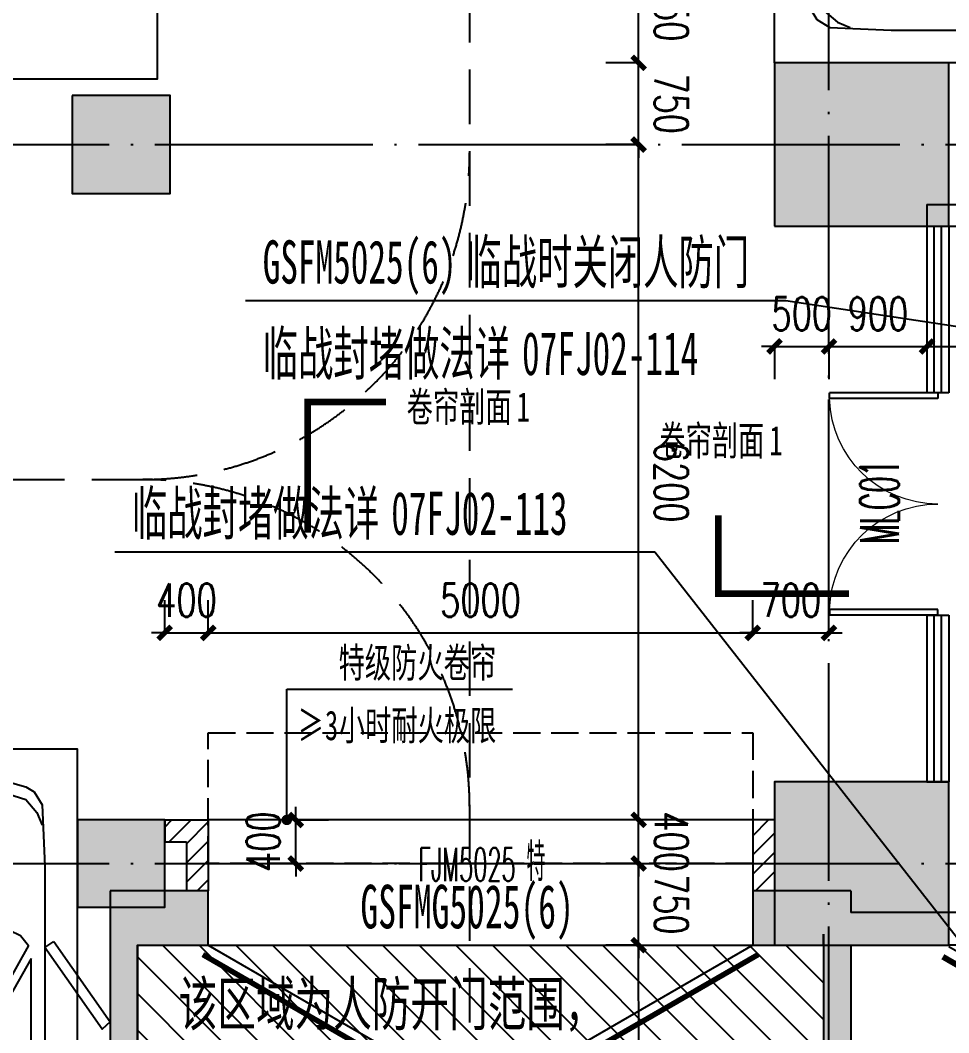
# Model space of a CAD drawing. Header units: millimetres. Extents: x 12325263 to 13848842, y -1463133 to 573208.
# Drawn here: x 12550870 to 12559397, y -1362641 to -1353345 of the extents above; entities that cross this region are included whole.
import ezdxf

# ---------------------------------------------------------------- set-up
doc = ezdxf.new("R2010")
doc.units = ezdxf.units.MM
doc.header["$LTSCALE"] = 1000
for name, pattern in [('__DASH', [0.35, 0.25, -0.1]), ('DASH', [0.35, 0.25, -0.1]), ('DASHED2', [0.375, 0.25, -0.125]), ('DOTE', [2.42, 2, -0.2, 0.02, -0.2]), ('地下室负三层平面图$0$-3F平面$0$$AUDIT_BAD_LTYPE2', [0])]:
    doc.linetypes.add(name, pattern=pattern)
for name, color, linetype in [('A-ANNO-DIMS', 83, 'Continuous'), ('A-ANNO-SYMB', 3, 'Continuous'), ('A-ANNO-TEXT', 7, 'Continuous'), ('A-AXIS', 16, 'DOTE'), ('A-COLS', 6, 'Continuous'), ('A-DOOR', 2, 'Continuous'), ('A-WALL', 5, 'Continuous'), ('A-WALL-PATT', 8, 'Continuous'), ('A-WIND-IDEN', 211, 'Continuous'), ('A_WALL(防火墙)', 151, 'Continuous'), ('AXIS', 3, 'Continuous'), ('PUB_DIM', 83, 'Continuous'), ('PUB_HATCH', 8, 'Continuous'), ('PUB_TEXT', 7, 'Continuous'), ('WINDOW_TEXT', 7, 'Continuous'), ('人防墙', 6, 'Continuous'), ('人防平时标注', 42, 'Continuous'), ('人防门', 60, 'Continuous'), ('人防门编号', 73, 'Continuous'), ('商业酒店共享车位', 53, 'Continuous'), ('车道中心线', 6, 'Continuous'), ('防火卷帘', 141, 'Continuous')]:
    doc.layers.add(name, color=color, linetype=linetype)
doc.styles.add('_TCH_DIM_T3', font='SIMPLEX.shx', dxfattribs={"width": 0.705882, "bigfont": 'GBCBIG.shx'})
doc.styles.add('_TCH_WINDOW', font='SIMPLEX', dxfattribs={"width": 0.7, "height": 3.5, "bigfont": 'GBCBIG'})
doc.styles.add('宋体', font='', dxfattribs={"width": 0.65})
doc.styles.add('宋体-标注', font='', dxfattribs={"width": 0.6})
doc.styles.add('标注宋体', font='', dxfattribs={"width": 0.6})
doc.styles.get('宋体').set_extended_font_data('SimSun')
doc.styles.get('宋体-标注').set_extended_font_data('SimSun')
doc.styles.get('标注宋体').set_extended_font_data('NSimSun')
doc.dimstyles.new('_TCH_ARCH&&120', dxfattribs={"dimtxt": 306, "dimasz": 120, "dimexe": 300, "dimexo": 360, "dimgap": 147, "dimtad": 1, "dimdec": 0, "dimzin": 0, "dimdsep": 46, "dimtxsty": '_TCH_DIM_T3', "dimblk": 'ARCHTICK', "dimcen": 0.09, "dimclrt": 7, "dimazin": 2, "dimtfac": 1, "dimtdec": 0, "dimtix": 1, "dimtmove": 2, "dimatfit": 3, "dimfxl": 1, "dimfxlon": 1, "dimtolj": 1, "dimtzin": 0, "dimarcsym": 0})
pattern_1 = [(45, (0, 89.76), (-88.388383, 88.388383), [])]

# ---------------------------------------------------------------- blocks, each defined once
blk = doc.blocks.new('asdgafgfadagagfdhdagdgfasdgagasdgdfgdsfh$DorLib2D$00000211')
at = {"color": 0}
for p, q in [((-0.5, 0.05), (-0.067, 0.3)), ((0.5, 0.05), (0.067, 0.3))]:
    blk.add_line(p, q, dxfattribs=at)
at = {"color": 0, "const_width": 0.01}
for points in [[(-0.51, 0.0673), (-0.077, 0.3173)], [(0.51, 0.0673), (0.077, 0.3173)]]:
    blk.add_lwpolyline(points, dxfattribs=at)
blk = doc.blocks.new('asdgafgfadagagfdhdagdgfasdgagasdgdfgdsfh$DorLib2D$00000192')
at = {"color": 0}
blk.add_line((-0.5, 0.125), (0.366, 0.625), dxfattribs=at)
at = {"color": 0, "const_width": 0.0417}
blk.add_lwpolyline([(-0.5417, 0.1972), (0.3244, 0.6972)], dxfattribs=at)
blk = doc.blocks.new('asdgafgf20230228-rf3')
at = {"layer": 'PUB_HATCH'}
for points in [[(8970, -1500), (8720, -1000), (8720, -3201.4), (8970, -3201.4)], [(8970, -1500), (9619.9, -1500), (9619.9, -1000), (8720, -1000)], [(15520, -1000), (14619.9, -1000), (14619.9, -1500), (15270, -1500)], [(15520, -1000), (15270, -1500), (15270, -1400), (15470, -1360), (15520, -1200)], [(15520, -1500), (16420, -1500), (16420, -1200), (15520, -1200), (15470, -1360)], [(15470, -1360), (15270, -1400), (15270, -8100), (15520, -8100), (15520, -1500)]]:
    blk.add_hatch(color=256, dxfattribs=at).paths.add_polyline_path(points)
at = {"layer": '人防平时标注'}
h = blk.add_hatch(dxfattribs=at)
h.set_pattern_fill('ANSI31', color=8, scale=150, angle=-90)
h.set_pattern_definition([(315, (-2975429.71, 9659587.6), (168.379802, 168.379802), [])])
h.paths.add_polyline_path([(15270, -1500), (15269.9, -4600), (8970, -4599.8), (8970, -1500)])
at = {"layer": '人防墙'}
for p, q in [((8720, -1000), (8720, -3201.4)), ((9619.9, -1000), (8720, -1000)), ((9619.9, -1500), (9619.9, -1000)), ((15520, -1000), (14619.9, -1000)), ((14619.9, -1000), (14619.9, -1500)), ((15520, -1000), (15520, -1200)), ((16420, -1200), (15520, -1200)), ((16420, -1500), (16420, -1200)), ((15270, -1500), (15270, -1400)), ((15270, -1400), (15270, -8100)), ((8970, -1500), (8970, -3201.4)), ((8970, -1500), (9619.9, -1500)), ((14619.9, -1500), (15270, -1500)), ((15520, -1500), (15520, -8100)), ((15520, -1500), (16420, -1500))]:
    blk.add_line(p, q, dxfattribs=at)
at = {"layer": '人防平时标注'}
blk.add_lwpolyline([(15270, -1500), (15269.9, -4600), (8970, -4599.8), (8970, -1500)], close=True, dxfattribs=at)
at = {"layer": '人防门'}
for p, q in [((17720, -1200), (16420, -1200)), ((17720, -1500), (16420, -1500))]:
    blk.add_line(p, q, dxfattribs=at)
at = {"layer": '人防门编号'}
for p, q in [((14923.2, 4416.8), (9962.2, 4416.8)), ((19669.2, 3698.8), (14923.2, 4416.8)), ((13722.2, 2109.5), (8761.2, 2109.5)), ((16845.9, -1883.5), (13722.2, 2109.5))]:
    blk.add_line(p, q, dxfattribs=at)
at = {"layer": '人防门', "ltscale": 1000, "xscale": 5000, "yscale": 5000, "zscale": 500, "rotation": 179.9999347849746}
blk.add_blockref('asdgafgfadagagfdhdagdgfasdgagasdgdfgdsfh$DorLib2D$00000211', (12119.9, -1250), dxfattribs=at)
at = {"layer": '人防门', "xscale": -1300, "yscale": 1300, "zscale": 300, "rotation": 179.9999264240793}
blk.add_blockref('asdgafgfadagagfdhdagdgfasdgagasdgdfgdsfh$DorLib2D$00000192', (17070, -1350), dxfattribs=at)
at = {"layer": 'PUB_TEXT', "style": '宋体-标注', "width": 0.6}
for s, height, p in [('临战时关闭人防门', 396.52, (11991.1, 4574.3)), ('GSFM5025(6)', 396.519, (10119.7, 4574.3)), ('临战封堵做法详', 396.52, (10119.7, 3734.3)), ('07FJ02-114', 396.52, (12501.5, 3734.3)), ('临战封堵做法详', 396.52, (8918.7, 2267)), ('07FJ02-113', 396.52, (11300.5, 2267))]:
    blk.add_text(s, height=height, dxfattribs=at).set_placement(p)
at = {"layer": '人防平时标注', "style": '标注宋体', "width": 0.65}
blk.add_text('该区域为人防开门范围，', height=400, rotation=360, dxfattribs=at).set_placement((9348.6, -2237.6))
at = {"layer": '人防门编号', "style": '标注宋体', "width": 0.6}
blk.add_text('GSFMG5025(6)', height=400, rotation=360, dxfattribs=at).set_placement((11017.5, -1346))
blk = doc.blocks.new('_FZH')
blk.add_lwpolyline([(-0.5, -0.5), (0.5, -0.5), (0.5, 0.5), (-0.5, 0.5)], close=True)
at = {"layer": 'PUB_HATCH'}
blk.add_solid([(-0.5, -0.5), (0.5, -0.5), (-0.5, 0.5), (0.5, 0.5)], dxfattribs=at)
blk = doc.blocks.new('asdgadfg')
at = {"layer": 'A-COLS', "xscale": 1600, "yscale": 1500, "zscale": 1500}
for p in [(-45700, 31400), (-45700, 24800)]:
    blk.add_blockref('_FZH', p, dxfattribs=at)
at = {"layer": 'A-COLS', "rotation": 270}
for p, xscale, yscale, zscale in [((-52500, 31400), 900, 900, 900), ((-52500, 24800), 800, 800, 800)]:
    blk.add_blockref('_FZH', p, dxfattribs=dict(at, xscale=xscale, yscale=yscale, zscale=zscale))
blk = doc.blocks.new('asdfasdgdrg')
at = {"layer": '车道中心线', "linetype": 'DASHED2', "ltscale": 2}
for p, q in [((-44885.9, -29932), (-44885.9, -74746.2)), ((-72355.8, -43445.5), (-47885.9, -43445.5))]:
    blk.add_line(p, q, dxfattribs=at)
for centre, start, end in [((-47885.9, -40445.5), 270.00003, 0), ((-47885.9, -46445.5), 0, 90.00003)]:
    blk.add_arc(centre, 3000, start, end, dxfattribs=at)
blk = doc.blocks.new('asdfsfsdf')
at = {"color": 253, "linetype": '地下室负三层平面图$0$-3F平面$0$$AUDIT_BAD_LTYPE2', "transparency": 33554559, "extrusion": (0.000447791, 3.52996e-16, 1)}
for p, q in [((-500, -141.2, 0.2), (-725, -211.8, 0.3)), ((-168.7, -110, 0.1), (-500, -141.2, 0.2)), ((168.7, -110, -0.1), (-168.7, -110, 0.1)), ((168.7, -110, -0.1), (500, -141.2, -0.2)), ((500, -141.2, -0.2), (725, -211.8, -0.3)), ((-725, -211.8, 0.3), (-825, -329.4, 0.4)), ((-350, -258.8, 0.2), (-575, -1317.6, 0.3)), ((350, -258.8, -0.2), (575, -1317.6, -0.3)), ((725, -211.8, -0.3), (825, -329.4, -0.4)), ((-825, -329.4, 0.4), (-875, -447.1, 0.4)), ((825, -329.4, -0.4), (875, -447.1, -0.4)), ((-275, -1364.7, 0.1), (-575, -1411.8, 0.3)), ((0, -1341.2), (-275, -1364.7, 0.1)), ((0, -1341.2), (275, -1364.7, -0.1)), ((275, -1364.7, -0.1), (575, -1411.8, -0.3)), ((-675, -1458.8, 0.3), (-750, -1552.9, 0.3)), ((-575, -1411.8, 0.3), (-675, -1458.8, 0.3)), ((575, -1411.8, -0.3), (675, -1458.8, -0.3)), ((675, -1458.8, -0.3), (750, -1552.9, -0.3)), ((-750, -1552.9, 0.3), (-525, -1952.9, 0.2)), ((750, -1552.9, -0.3), (525, -1952.9, -0.2)), ((-775, -2517.6, 0.3), (-775, -1670.6, 0.3)), ((-775, -1670.6, 0.3), (-575, -2023.5, 0.3)), ((775, -1670.6, -0.3), (575, -2023.5, -0.3)), ((775, -2517.6, -0.3), (775, -1670.6, -0.3)), ((-275, -1882.4, 0.1), (0, -1858.8)), ((275, -1882.4, -0.1), (0, -1858.8)), ((-525, -1952.9, 0.2), (-425, -1905.9, 0.2)), ((-425, -1905.9, 0.2), (-275, -1882.4, 0.1)), ((425, -1905.9, -0.2), (275, -1882.4, -0.1)), ((525, -1952.9, -0.2), (425, -1905.9, -0.2)), ((-575, -2023.5, 0.3), (-575, -2611.8, 0.3)), ((575, -2023.5, -0.3), (575, -2611.8, -0.3)), ((-575, -2611.8, 0.3), (-775, -2517.6, 0.3)), ((575, -2611.8, -0.3), (775, -2517.6, -0.3)), ((-775, -2611.8, 0.3), (-575, -2682.4, 0.3)), ((-750, -3388.2, 0.3), (-775, -2611.8, 0.3)), ((-575, -2682.4, 0.3), (-575, -3129.4, 0.3)), ((775, -2611.8, -0.3), (575, -2682.4, -0.3)), ((575, -2682.4, -0.3), (575, -3129.4, -0.3)), ((750, -3388.2, -0.3), (775, -2611.8, -0.3)), ((-575, -3129.4, 0.3), (-600, -3247.1, 0.3)), ((575, -3129.4, -0.3), (600, -3247.1, -0.3)), ((-600, -3247.1, 0.3), (-725, -3411.8, 0.3)), ((600, -3247.1, -0.3), (725, -3411.8, -0.3)), ((-725, -3411.8, 0.3), (-750, -3388.2, 0.3)), ((725, -3411.8, -0.3), (750, -3388.2, -0.3)), ((-625, -3505.9, 0.3), (-675, -3600, 0.3)), ((-600, -3482.4, 0.3), (-625, -3505.9, 0.3)), ((-575, -3482.4, 0.3), (-600, -3482.4, 0.3)), ((-550, -3505.9, 0.2), (-575, -3482.4, 0.3)), ((-500, -3529.4, 0.2), (-550, -3505.9, 0.2)), ((-275, -3552.9, 0.1), (-500, -3529.4, 0.2)), ((275, -3552.9, -0.1), (500, -3529.4, -0.2)), ((500, -3529.4, -0.2), (550, -3505.9, -0.2)), ((550, -3505.9, -0.2), (575, -3482.4, -0.3)), ((575, -3482.4, -0.3), (600, -3482.4, -0.3)), ((600, -3482.4, -0.3), (625, -3505.9, -0.3)), ((625, -3505.9, -0.3), (675, -3600, -0.3)), ((-675, -3600, 0.3), (-675, -3741.2, 0.3)), ((0, -3552.9), (-275, -3552.9, 0.1)), ((0, -3552.9), (275, -3552.9, -0.1)), ((675, -3600, -0.3), (675, -3741.2, -0.3)), ((-675, -3741.2, 0.3), (-625, -3882.4, 0.3)), ((675, -3741.2, -0.3), (625, -3882.4, -0.3)), ((-625, -3882.4, 0.3), (-550, -3952.9, 0.2)), ((625, -3882.4, -0.3), (550, -3952.9, -0.2)), ((-550, -3952.9, 0.2), (-200, -4023.5, 0.1)), ((550, -3952.9, -0.2), (200, -4023.5, -0.1)), ((-200, -4023.5, 0.1), (0, -4023.5)), ((200, -4023.5, -0.1), (0, -4023.5)), ((-875, -4352.9, 0.4), (-800, -4541.2, 0.4)), ((875, -4352.9, -0.4), (800, -4541.2, -0.4)), ((-800, -4541.2, 0.4), (-750, -4611.8, 0.3)), ((800, -4541.2, -0.4), (750, -4611.8, -0.3)), ((-750, -4611.8, 0.3), (-641.2, -4680, 0.3)), ((750, -4611.8, -0.3), (641.2, -4680, -0.3)), ((641.2, -4680, -0.3), (-641.2, -4680, 0.3))]:
    blk.add_line(p, q, dxfattribs=at)
for points in [[(-475, -23.5), (-150, 0), (150, 0), (475, -23.5), (725, -94.1), (800, -141.2), (875, -258.8), (900, -823.5), (900, -4000), (875, -4352.9), (825, -4635.3), (750, -4729.4), (675, -4776.5), (500, -4800), (-500, -4800), (-675, -4776.5), (-750, -4729.4), (-825, -4635.3), (-875, -4352.9), (-900, -4000), (-900, -823.5), (-875, -258.8), (-800, -141.2), (-725, -94.1)], [(-981.9, -1513.2), (-1500, -2253.1), (-1425.3, -2320.8), (-900, -1570.6)]]:
    blk.add_lwpolyline(points, close=True, dxfattribs=at)
at = {"color": 253, "linetype": '地下室负三层平面图$0$-3F平面$0$$AUDIT_BAD_LTYPE2', "transparency": 33554559, "extrusion": (0.000447791, 3.52996e-16, 1), "elevation": 0}
for points in [[(981.9, -1513.2), (1500, -2253.1), (1425.3, -2320.8), (900, -1570.6)], [(-900, -2570.6), (-981.9, -2513.2), (-1500, -3253.1), (-1425.3, -3320.8)], [(981.9, -2513.2), (1500, -3253.1), (1425.3, -3320.8), (900, -2570.6)]]:
    blk.add_lwpolyline(points, close=True, dxfattribs=at)
blk = doc.blocks.new('A$C122A6A94')
blk.add_line((0, 2400), (6000, 0))
for points in [[(0, 0), (0, 2400), (6000, 2400), (6000, 0)], [(1250, 250), (1350, 250), (1350, 2150), (1250, 2150)]]:
    blk.add_lwpolyline(points, close=True)
at = {"xscale": -1, "rotation": 270}
blk.add_blockref('asdfsfsdf', (5050, 1200), dxfattribs=at)
blk = doc.blocks.new('A$C06465456')
for points in [[(0, 5300), (2400, 5300), (2400, 0), (0, 0)], [(250, 4050), (250, 3950), (2150, 3950), (2150, 4050)]]:
    blk.add_lwpolyline(points, close=True)
at = {"xscale": -1, "rotation": 180}
blk.add_blockref('asdfsfsdf', (1200, 250), dxfattribs=at)
blk = doc.blocks.new('qlzw')
at = {"layer": 'A-AXIS'}
for p, q in [((12424866.8, 979489.8), (12424866.8, 1082089.8)), ((12411416.8, 1027389.8), (12486866.8, 1027389.8)), ((12411416.8, 1020789.8), (12486866.8, 1020789.8))]:
    blk.add_line(p, q, dxfattribs=at)
blk = doc.blocks.new('_ArchTick')
at = {"color": 0, "linetype": 'ByBlock', "const_width": 0.4}
blk.add_lwpolyline([(-0.5, -0.5), (0.5, 0.5)], dxfattribs=at)
blk = doc.blocks.new('*D3295')
at = {"layer": 'A-ANNO-DIMS', "color": 0, "lineweight": -2, "transparency": 16777216}
for p, q in [((12557796.8, -1356340), (12557676.8, -1356340)), ((12557796.8, -1356339), (12557796.8, -1356640)), ((12557796.8, -1356340), (12558296.8, -1356340)), ((12558296.8, -1356339), (12558296.8, -1356640)), ((12558296.8, -1356340), (12558416.8, -1356340))]:
    blk.add_line(p, q, dxfattribs=at)
at = {"layer": 'Defpoints', "color": 0, "transparency": 16777216}
for p in [(12557796.8, -1355236.8), (12558296.8, -1355236.8), (12558296.8, -1356340)]:
    blk.add_point(p, dxfattribs=at)
at = {"layer": 'A-ANNO-DIMS', "color": 0, "lineweight": -2, "transparency": 16777216, "xscale": 120, "yscale": 120, "zscale": 120}
blk.add_blockref('_ArchTick', (12557796.8, -1356340), dxfattribs=at)
at = {"layer": 'A-ANNO-DIMS', "color": 0, "lineweight": -2, "transparency": 16777216, "xscale": 120, "yscale": 120, "zscale": 120, "rotation": 180}
blk.add_blockref('_ArchTick', (12558296.8, -1356340), dxfattribs=at)
at = {"layer": 'A-ANNO-DIMS', "color": 7, "transparency": 16777216, "insert": (12558046.8, -1356040), "char_height": 306, "attachment_point": 5, "style": '_TCH_DIM_T3'}
blk.add_mtext('\\A1;500', dxfattribs=at)
blk = doc.blocks.new('*D3296')
at = {"layer": 'A-ANNO-DIMS', "color": 0, "lineweight": -2, "transparency": 16777216}
for p, q in [((12558296.8, -1356339), (12558296.8, -1356640)), ((12558296.8, -1356340), (12559196.8, -1356340)), ((12559196.8, -1356339), (12559196.8, -1356640))]:
    blk.add_line(p, q, dxfattribs=at)
at = {"layer": 'Defpoints', "color": 0, "transparency": 16777216}
for p in [(12558296.8, -1355236.8), (12559196.8, -1355236.8), (12559196.8, -1356340)]:
    blk.add_point(p, dxfattribs=at)
at = {"layer": 'A-ANNO-DIMS', "color": 0, "lineweight": -2, "transparency": 16777216, "xscale": 120, "yscale": 120, "zscale": 120, "rotation": 180}
blk.add_blockref('_ArchTick', (12558296.8, -1356340), dxfattribs=at)
at = {"layer": 'A-ANNO-DIMS', "color": 0, "lineweight": -2, "transparency": 16777216, "xscale": 120, "yscale": 120, "zscale": 120}
blk.add_blockref('_ArchTick', (12559196.8, -1356340), dxfattribs=at)
at = {"layer": 'A-ANNO-DIMS', "color": 7, "transparency": 16777216, "insert": (12558746.8, -1356040), "char_height": 306, "attachment_point": 5, "style": '_TCH_DIM_T3'}
blk.add_mtext('\\A1;900', dxfattribs=at)
blk = doc.blocks.new('*D3297')
at = {"layer": 'A-ANNO-DIMS', "color": 0, "lineweight": -2, "transparency": 16777216}
for p, q in [((12559196.8, -1356339), (12559196.8, -1356640)), ((12559196.8, -1356340), (12561196.8, -1356340)), ((12561196.8, -1356339), (12561196.8, -1356640))]:
    blk.add_line(p, q, dxfattribs=at)
at = {"layer": 'Defpoints', "color": 0, "transparency": 16777216}
for p in [(12559196.8, -1355236.8), (12561196.8, -1355236.8), (12561196.8, -1356340)]:
    blk.add_point(p, dxfattribs=at)
at = {"layer": 'A-ANNO-DIMS', "color": 0, "lineweight": -2, "transparency": 16777216, "xscale": 120, "yscale": 120, "zscale": 120, "rotation": 180}
blk.add_blockref('_ArchTick', (12559196.8, -1356340), dxfattribs=at)
at = {"layer": 'A-ANNO-DIMS', "color": 0, "lineweight": -2, "transparency": 16777216, "xscale": 120, "yscale": 120, "zscale": 120}
blk.add_blockref('_ArchTick', (12561196.8, -1356340), dxfattribs=at)
at = {"layer": 'A-ANNO-DIMS', "color": 7, "transparency": 16777216, "insert": (12560196.8, -1356040), "char_height": 306, "attachment_point": 5, "style": '_TCH_DIM_T3'}
blk.add_mtext('\\A1;2000', dxfattribs=at)
blk = doc.blocks.new('*D3304')
at = {"layer": 'A-ANNO-DIMS', "color": 0, "lineweight": -2, "transparency": 16777216}
for p, q in [((12553400.5, -1360687.5), (12553400.6, -1360567.5)), ((12553399.5, -1360687.5), (12553700.5, -1360687.7)), ((12553400.1, -1361087.5), (12553400.5, -1360687.5)), ((12553399.1, -1361087.5), (12553700.1, -1361087.7)), ((12553400.1, -1361087.5), (12553400, -1361207.5))]:
    blk.add_line(p, q, dxfattribs=at)
at = {"layer": 'Defpoints', "color": 0, "transparency": 16777216}
for p in [(12552597.1, -1360686.8), (12553400.5, -1360687.5), (12552596.8, -1361086.8)]:
    blk.add_point(p, dxfattribs=at)
at = {"layer": 'A-ANNO-DIMS', "color": 0, "lineweight": -2, "transparency": 16777216, "xscale": 120, "yscale": 120, "zscale": 120}
for p, rotation in [((12553400.5, -1360687.5), 269.9517617275668), ((12553400.1, -1361087.5), 89.95176172756678)]:
    blk.add_blockref('_ArchTick', p, dxfattribs=dict(at, rotation=rotation))
at = {"layer": 'A-ANNO-DIMS', "color": 7, "transparency": 16777216, "insert": (12553100.3, -1360887.2), "char_height": 306, "attachment_point": 5, "rotation": 89.95176, "style": '_TCH_DIM_T3'}
blk.add_mtext('\\A1;400', dxfattribs=at)
blk = doc.blocks.new('*D3305')
at = {"layer": 'A-ANNO-DIMS', "color": 0, "lineweight": -2, "transparency": 16777216}
for p, q in [((12552196.8, -1358971), (12552196.8, -1358670)), ((12552597.1, -1358971), (12552597.1, -1358670)), ((12552196.8, -1358970), (12552076.8, -1358970)), ((12552196.8, -1358970), (12552597.1, -1358970)), ((12552597.1, -1358970), (12552717.1, -1358970))]:
    blk.add_line(p, q, dxfattribs=at)
at = {"layer": 'Defpoints', "color": 0, "transparency": 16777216}
for p in [(12552597.1, -1358970), (12552196.8, -1360686.8), (12552597.1, -1360686.8)]:
    blk.add_point(p, dxfattribs=at)
at = {"layer": 'A-ANNO-DIMS', "color": 0, "lineweight": -2, "transparency": 16777216, "xscale": 120, "yscale": 120, "zscale": 120}
blk.add_blockref('_ArchTick', (12552196.8, -1358970), dxfattribs=at)
at = {"layer": 'A-ANNO-DIMS', "color": 0, "lineweight": -2, "transparency": 16777216, "xscale": 120, "yscale": 120, "zscale": 120, "rotation": 180}
blk.add_blockref('_ArchTick', (12552597.1, -1358970), dxfattribs=at)
at = {"layer": 'A-ANNO-DIMS', "color": 7, "transparency": 16777216, "insert": (12552397, -1358670), "char_height": 306, "attachment_point": 5, "style": '_TCH_DIM_T3'}
blk.add_mtext('\\A1;400', dxfattribs=at)
blk = doc.blocks.new('*D3306')
at = {"layer": 'A-ANNO-DIMS', "color": 0, "lineweight": -2, "transparency": 16777216}
for p, q in [((12552597.1, -1358971), (12552597.1, -1358670)), ((12557596.8, -1358971), (12557596.8, -1358670)), ((12552597.1, -1358970), (12557596.8, -1358970))]:
    blk.add_line(p, q, dxfattribs=at)
at = {"layer": 'Defpoints', "color": 0, "transparency": 16777216}
for p in [(12557596.8, -1358970), (12552597.1, -1360686.8), (12557596.8, -1360686.8)]:
    blk.add_point(p, dxfattribs=at)
at = {"layer": 'A-ANNO-DIMS', "color": 0, "lineweight": -2, "transparency": 16777216, "xscale": 120, "yscale": 120, "zscale": 120, "rotation": 180}
blk.add_blockref('_ArchTick', (12552597.1, -1358970), dxfattribs=at)
at = {"layer": 'A-ANNO-DIMS', "color": 0, "lineweight": -2, "transparency": 16777216, "xscale": 120, "yscale": 120, "zscale": 120}
blk.add_blockref('_ArchTick', (12557596.8, -1358970), dxfattribs=at)
at = {"layer": 'A-ANNO-DIMS', "color": 7, "transparency": 16777216, "insert": (12555097, -1358670), "char_height": 306, "attachment_point": 5, "style": '_TCH_DIM_T3'}
blk.add_mtext('\\A1;5000', dxfattribs=at)
blk = doc.blocks.new('*D3307')
at = {"layer": 'A-ANNO-DIMS', "color": 0, "lineweight": -2, "transparency": 16777216}
for p, q in [((12557596.8, -1358971), (12557596.8, -1358670)), ((12558296.8, -1358971), (12558296.8, -1358670)), ((12557596.8, -1358970), (12557476.8, -1358970)), ((12557596.8, -1358970), (12558296.8, -1358970)), ((12558296.8, -1358970), (12558416.8, -1358970))]:
    blk.add_line(p, q, dxfattribs=at)
at = {"layer": 'Defpoints', "color": 0, "transparency": 16777216}
for p in [(12558296.8, -1358970), (12557596.8, -1360686.8), (12558296.8, -1360686.8)]:
    blk.add_point(p, dxfattribs=at)
at = {"layer": 'A-ANNO-DIMS', "color": 0, "lineweight": -2, "transparency": 16777216, "xscale": 120, "yscale": 120, "zscale": 120}
blk.add_blockref('_ArchTick', (12557596.8, -1358970), dxfattribs=at)
at = {"layer": 'A-ANNO-DIMS', "color": 0, "lineweight": -2, "transparency": 16777216, "xscale": 120, "yscale": 120, "zscale": 120, "rotation": 180}
blk.add_blockref('_ArchTick', (12558296.8, -1358970), dxfattribs=at)
at = {"layer": 'A-ANNO-DIMS', "color": 7, "transparency": 16777216, "insert": (12557946.8, -1358670), "char_height": 306, "attachment_point": 5, "style": '_TCH_DIM_T3'}
blk.add_mtext('\\A1;700', dxfattribs=at)
blk = doc.blocks.new('*D3515')
at = {"layer": 'Defpoints', "color": 0, "transparency": 16777216}
for p in [(12556548.7, -1352786.9), (12557795.5, -1352786.8), (12557795.5, -1353736.8)]:
    blk.add_point(p, dxfattribs=at)
at = {"layer": 'PUB_DIM', "color": 0, "lineweight": -2, "transparency": 16777216}
for p, q in [((12556549.7, -1352786.9), (12556248.7, -1352786.9)), ((12556548.8, -1353736.9), (12556548.7, -1352786.9)), ((12556549.8, -1353736.9), (12556248.8, -1353736.9))]:
    blk.add_line(p, q, dxfattribs=at)
at = {"layer": 'PUB_DIM', "color": 0, "lineweight": -2, "transparency": 16777216, "xscale": 120, "yscale": 120, "zscale": 120}
for p, rotation in [((12556548.7, -1352786.9), 90.00314228514843), ((12556548.8, -1353736.9), 270.0031422851484)]:
    blk.add_blockref('_ArchTick', p, dxfattribs=dict(at, rotation=rotation))
at = {"layer": 'PUB_DIM', "color": 7, "transparency": 16777216, "insert": (12556848.8, -1353261.8), "char_height": 306, "attachment_point": 5, "rotation": 270.00314, "style": '_TCH_DIM_T3'}
blk.add_mtext('\\A1;950', dxfattribs=at)
blk = doc.blocks.new('*D3516')
at = {"layer": 'Defpoints', "color": 0, "transparency": 16777216}
for p in [(12556548.8, -1353736.9), (12557795.5, -1353736.8), (12557795.6, -1354486.7)]:
    blk.add_point(p, dxfattribs=at)
at = {"layer": 'PUB_DIM', "color": 0, "lineweight": -2, "transparency": 16777216}
for p, q in [((12556548.8, -1353736.9), (12556548.8, -1353616.9)), ((12556549.8, -1353736.9), (12556248.8, -1353736.9)), ((12556548.8, -1354486.8), (12556548.8, -1353736.9)), ((12556549.8, -1354486.8), (12556248.8, -1354486.8)), ((12556548.8, -1354486.8), (12556548.8, -1354606.8))]:
    blk.add_line(p, q, dxfattribs=at)
at = {"layer": 'PUB_DIM', "color": 0, "lineweight": -2, "transparency": 16777216, "xscale": 120, "yscale": 120, "zscale": 120}
for p, rotation in [((12556548.8, -1353736.9), 270.0031422851607), ((12556548.8, -1354486.8), 90.00314228516069)]:
    blk.add_blockref('_ArchTick', p, dxfattribs=dict(at, rotation=rotation))
at = {"layer": 'PUB_DIM', "color": 7, "transparency": 16777216, "insert": (12556848.8, -1354111.8), "char_height": 306, "attachment_point": 5, "rotation": 270.00314, "style": '_TCH_DIM_T3'}
blk.add_mtext('\\A1;750', dxfattribs=at)
blk = doc.blocks.new('*D3517')
at = {"layer": 'Defpoints', "color": 0, "transparency": 16777216}
for p in [(12556548.8, -1354486.8), (12557795.6, -1354486.7), (12557795.9, -1360686.8)]:
    blk.add_point(p, dxfattribs=at)
at = {"layer": 'PUB_DIM', "color": 0, "lineweight": -2, "transparency": 16777216}
for p, q in [((12556549.8, -1354486.8), (12556248.8, -1354486.8)), ((12556549.2, -1360686.8), (12556548.8, -1354486.8)), ((12556550.2, -1360686.8), (12556249.2, -1360686.9))]:
    blk.add_line(p, q, dxfattribs=at)
at = {"layer": 'PUB_DIM', "color": 0, "lineweight": -2, "transparency": 16777216, "xscale": 120, "yscale": 120, "zscale": 120}
for p, rotation in [((12556548.8, -1354486.8), 90.00314228514331), ((12556549.2, -1360686.8), 270.0031422851433)]:
    blk.add_blockref('_ArchTick', p, dxfattribs=dict(at, rotation=rotation))
at = {"layer": 'PUB_DIM', "color": 7, "transparency": 16777216, "insert": (12556849, -1357586.8), "char_height": 306, "attachment_point": 5, "rotation": 270.00314, "style": '_TCH_DIM_T3'}
blk.add_mtext('\\A1;6200', dxfattribs=at)
blk = doc.blocks.new('*D3518')
at = {"layer": 'Defpoints', "color": 0, "transparency": 16777216}
for p in [(12556549.2, -1360686.8), (12557795.9, -1360686.8), (12557795.9, -1361086.8)]:
    blk.add_point(p, dxfattribs=at)
at = {"layer": 'PUB_DIM', "color": 0, "lineweight": -2, "transparency": 16777216}
for p, q in [((12556549.2, -1360686.8), (12556549.2, -1360566.8)), ((12556550.2, -1360686.8), (12556249.2, -1360686.9)), ((12556549.2, -1361086.8), (12556549.2, -1360686.8)), ((12556550.2, -1361086.8), (12556249.2, -1361086.8)), ((12556549.2, -1361086.8), (12556549.2, -1361206.8))]:
    blk.add_line(p, q, dxfattribs=at)
at = {"layer": 'PUB_DIM', "color": 0, "lineweight": -2, "transparency": 16777216, "xscale": 120, "yscale": 120, "zscale": 120}
for p, rotation in [((12556549.2, -1360686.8), 270.0031422851145), ((12556549.2, -1361086.8), 90.0031422851145)]:
    blk.add_blockref('_ArchTick', p, dxfattribs=dict(at, rotation=rotation))
at = {"layer": 'PUB_DIM', "color": 7, "transparency": 16777216, "insert": (12556849.2, -1360886.8), "char_height": 306, "attachment_point": 5, "rotation": 270.00314, "style": '_TCH_DIM_T3'}
blk.add_mtext('\\A1;400', dxfattribs=at)
blk = doc.blocks.new('*D3519')
at = {"layer": 'Defpoints', "color": 0, "transparency": 16777216}
for p in [(12556549.2, -1361086.8), (12557795.9, -1361086.8), (12557796, -1361837)]:
    blk.add_point(p, dxfattribs=at)
at = {"layer": 'PUB_DIM', "color": 0, "lineweight": -2, "transparency": 16777216}
for p, q in [((12556549.2, -1361086.8), (12556549.2, -1360966.8)), ((12556550.2, -1361086.8), (12556249.2, -1361086.8)), ((12556549.2, -1361837), (12556549.2, -1361086.8)), ((12556550.2, -1361837), (12556249.2, -1361837.1)), ((12556549.2, -1361837), (12556549.2, -1361957))]:
    blk.add_line(p, q, dxfattribs=at)
at = {"layer": 'PUB_DIM', "color": 0, "lineweight": -2, "transparency": 16777216, "xscale": 120, "yscale": 120, "zscale": 120}
for p, rotation in [((12556549.2, -1361086.8), 270.0031422850957), ((12556549.2, -1361837), 90.00314228509572)]:
    blk.add_blockref('_ArchTick', p, dxfattribs=dict(at, rotation=rotation))
at = {"layer": 'PUB_DIM', "color": 7, "transparency": 16777216, "insert": (12556849.2, -1361461.9), "char_height": 306, "attachment_point": 5, "rotation": 270.00314, "style": '_TCH_DIM_T3'}
blk.add_mtext('\\A1;750', dxfattribs=at)
blk = doc.blocks.new('*D3520')
at = {"layer": 'Defpoints', "color": 0, "transparency": 16777216}
for p in [(12556549.2, -1361837), (12557796, -1361837), (12557796.1, -1364286.8)]:
    blk.add_point(p, dxfattribs=at)
at = {"layer": 'PUB_DIM', "color": 0, "lineweight": -2, "transparency": 16777216}
for p, q in [((12556550.2, -1361837), (12556249.2, -1361837.1)), ((12556549.4, -1364286.9), (12556549.2, -1361837)), ((12556550.4, -1364286.9), (12556249.4, -1364286.9))]:
    blk.add_line(p, q, dxfattribs=at)
at = {"layer": 'PUB_DIM', "color": 0, "lineweight": -2, "transparency": 16777216, "xscale": 120, "yscale": 120, "zscale": 120}
for p, rotation in [((12556549.2, -1361837), 90.00314228515572), ((12556549.4, -1364286.9), 270.0031422851557)]:
    blk.add_blockref('_ArchTick', p, dxfattribs=dict(at, rotation=rotation))
at = {"layer": 'PUB_DIM', "color": 7, "transparency": 16777216, "insert": (12556849.3, -1363062), "char_height": 306, "attachment_point": 5, "rotation": 270.00314, "style": '_TCH_DIM_T3'}
blk.add_mtext('\\A1;2450', dxfattribs=at)
blk = doc.blocks.new('$DorLib2D$00000037')
at = {"linetype": 'DASH'}
blk.add_line((0.5, 0), (-0.5, 0), dxfattribs=at)
blk = doc.blocks.new('$WINLIB2D$00000001')
at = {"color": 0}
for points in [[(-0.5, 0.5), (-0.5, -0.5)], [(-0.5, 0.5), (0.5, 0.5)], [(0.5, -0.5), (0.5, 0.5)], [(0.5, 0.1667), (-0.5, 0.1667)], [(0.5, -0.1667), (-0.5, -0.1667)], [(-0.5, -0.5), (0.5, -0.5)]]:
    blk.add_lwpolyline(points, dxfattribs=at)
blk = doc.blocks.new('$DorLib2D$00000002')
for p, q in [((-0.5, 0), (-0.5, 0.4875)), ((-0.475, 0.4875), (-0.5, 0.4875)), ((-0.475, 0), (-0.475, 0.4875)), ((0.475, 0), (0.475, 0.4875)), ((0.475, 0.4875), (0.5, 0.4875)), ((0.5, 0), (0.5, 0.4875)), ((-0.5, 0), (-0.475, 0)), ((0.5, 0), (0.475, 0))]:
    blk.add_line(p, q)
at = {"lineweight": 13}
for centre, start, end in [((-0.4875, 0), 0, 88.5307), ((0.4875, 0), 91.4693, 180)]:
    blk.add_arc(centre, 0.4875, start, end, dxfattribs=at)

msp = doc.modelspace()

# ---------------------------------------------------------------- hatches: boundary and pattern name
at = {"layer": 'A-WALL-PATT'}
h = msp.add_hatch(dxfattribs=at)
h.set_pattern_fill('ANSI37', color=252, scale=400)
h.set_pattern_definition([(45, (0, 0), (-449.012806, 449.012806), []), (135, (0, 0), (-449.012806, -449.012806), [])])
h.paths.add_polyline_path([(12504241.6, -1283958), (12637591.6, -1283958), (12637591.6, -1405608), (12504241.6, -1405608)])
h.paths.add_polyline_path([(12536667.4, -1284257.5), (12508912.2, -1303721.7), (12510476.6, -1305952.6), (12510476.6, -1360683.5), (12523697, -1360697.5), (12523657.2, -1398386.8), (12613949.5, -1398386.7), (12628138.6, -1317575.9), (12611264, -1314613), (12574996.8, -1314613), (12574997.8, -1307236.8), (12568296.8, -1307236.8), (12568296.8, -1310085.9), (12554779.2, -1310084.1)], flags=16)
h = msp.add_hatch(dxfattribs=at)
h.set_pattern_fill('普通砖', color=256, scale=50, style=0)
h.set_pattern_definition(pattern_1)
h.paths.add_polyline_path([(12552196.8, -1360886.8), (12552396.8, -1360886.8), (12552596.8, -1360686.8), (12552196.8, -1360686.8)])
h = msp.add_hatch(dxfattribs=at)
h.set_pattern_fill('普通砖', color=256, scale=50, style=0)
h.set_pattern_definition(pattern_1)
h.paths.add_polyline_path([(12552596.8, -1360686.8), (12552396.8, -1360886.8), (12552396.8, -1361336.8), (12552596.8, -1361336.8)])
h = msp.add_hatch(dxfattribs=at)
h.set_pattern_fill('普通砖', color=256, scale=50, style=0)
h.set_pattern_definition(pattern_1)
h.paths.add_polyline_path([(12557596.8, -1360686.8), (12557596.8, -1361336.8), (12557796.8, -1361336.8), (12557796.8, -1360686.8)])

# ---------------------------------------------------------------- linework, layer by layer
at = {"layer": 'A-ANNO-SYMB', "const_width": 60}
for points in [[(12553510, -1358050), (12553510, -1356850), (12554230, -1356850)], [(12558480, -1358610), (12557280, -1358610), (12557280, -1357890)]]:
    msp.add_lwpolyline(points, dxfattribs=at)
at = {"layer": 'A-WALL'}
for p, q in [((12559196.8, -1355036.8), (12561296.8, -1355036.8)), ((12559196.8, -1355036.8), (12559196.8, -1355236.8)), ((12559196.8, -1355236.8), (12559396.8, -1355236.8)), ((12559396.8, -1355236.8), (12561196.8, -1355236.8)), ((12559196.8, -1360336.8), (12559396.8, -1360336.8))]:
    msp.add_line(p, q, dxfattribs=at)
at = {"layer": 'A_WALL(防火墙)'}
for p, q in [((12552196.8, -1360686.8), (12552596.8, -1360686.8)), ((12552196.8, -1360686.8), (12552196.8, -1360886.8)), ((12552596.8, -1360686.8), (12552596.8, -1361336.8)), ((12557596.8, -1360686.8), (12557596.8, -1361336.8)), ((12557796.8, -1360686.8), (12557596.8, -1360686.8)), ((12557796.8, -1360686.8), (12557796.8, -1361336.8)), ((12552196.8, -1360886.8), (12552396.8, -1360886.8)), ((12552396.8, -1360886.8), (12552396.8, -1361336.8)), ((12552596.8, -1361336.8), (12552396.8, -1361336.8)), ((12557796.8, -1361336.8), (12557596.8, -1361336.8))]:
    msp.add_line(p, q, dxfattribs=at)
at = {"layer": 'AXIS'}
for p, q in [((12553318, -1360686.8), (12553318, -1359486.8)), ((12553318, -1359486.8), (12555389.5, -1359486.8))]:
    msp.add_line(p, q, dxfattribs=at)
at = {"layer": 'AXIS', "const_width": 48}
msp.add_lwpolyline([(12553318, -1360710.8, 1), (12553318, -1360662.8, 1)], format="xyb", close=True, dxfattribs=at)
at = {"layer": '防火卷帘', "linetype": 'DASH'}
msp.add_line((12552596.8, -1361086.8), (12557596.8, -1361086.8), dxfattribs=at)
at = {"layer": '防火卷帘', "color": 6, "linetype": '__DASH'}
msp.add_lwpolyline([(12557596.8, -1359886.8), (12557596.8, -1361086.8), (12552597.1, -1361086.8), (12552597.1, -1359886.8)], close=True, dxfattribs=at)

# ---------------------------------------------------------------- block references
for name, p in [('asdgadfg', (12604296.8, -1385886.8)), ('asdfasdgdrg', (12599882.7, -1314116.3))]:
    msp.add_blockref(name, p)
at = {"layer": 'A-DOOR', "rotation": 270}
for name, p, xscale, yscale, zscale in [('$WINLIB2D$00000001', (12559296.8, -1356001.8), 1530, -200, 1530), ('$DorLib2D$00000002', (12559296.8, -1357786.8), 2040, -2040, 2040), ('$WINLIB2D$00000001', (12559296.8, -1359571.8), 1530, -200, 1530)]:
    msp.add_blockref(name, p, dxfattribs=dict(at, xscale=xscale, yscale=yscale, zscale=zscale))
at = {"layer": 'A_WALL(防火墙)'}
msp.add_blockref('qlzw', (133430, -2381876.5), dxfattribs=at)
at = {"layer": '人防墙'}
msp.add_blockref('asdgafgf20230228-rf3', (12542976.8, -1360336.8), dxfattribs=at)
at = {"layer": '商业酒店共享车位', "rotation": 270}
for name, p in [('A$C122A6A94', (12549726.8, -1347886.8)), ('A$C06465456', (12557795.5, -1351336.8))]:
    msp.add_blockref(name, p, dxfattribs=at)
at = {"layer": '商业酒店共享车位', "xscale": -1, "rotation": 180}
msp.add_blockref('A$C06465456', (12548996.8, -1360038.6), dxfattribs=at)
at = {"layer": '防火卷帘', "xscale": 5000, "yscale": 5000, "zscale": 100, "rotation": 4.104685317740072e-12}
msp.add_blockref('$DorLib2D$00000037', (12555096.8, -1360686.8), dxfattribs=at)

# ---------------------------------------------------------------- texts
at = {"layer": 'A-ANNO-TEXT', "style": '宋体', "width": 0.65}
for s, p in [('卷帘剖面', (12554418.4, -1357030)), ('1', (12555429.5, -1357030)), ('卷帘剖面', (12556738.4, -1357340)), ('1', (12557749.5, -1357340))]:
    msp.add_text(s, height=271.9, dxfattribs=at).set_placement(p)
at = {"layer": 'A-WIND-IDEN', "style": '_TCH_WINDOW', "width": 0.494118}
msp.add_text('MLC01', height=357, rotation=90, dxfattribs=at).set_placement((12558939.4, -1358152.2))
at = {"layer": 'PUB_TEXT', "style": '宋体', "width": 0.65}
for s, p in [('特级防火卷帘', (12553793.6, -1359378.8)), ('≥', (12553416.4, -1359954.8)), ('3', (12553669.2, -1359954.8)), ('小时耐火极限', (12553795.5, -1359954.8))]:
    msp.add_text(s, height=271.9, dxfattribs=at).set_placement(p)
at = {"layer": 'WINDOW_TEXT', "style": '_TCH_WINDOW'}
for s, height, width, p in [('特', 347.2, 0.7, (12555518.5, -1361249.1)), ('FJM5025', 306, 0.494118, (12554524.9, -1361249.1))]:
    msp.add_text(s, height=height, dxfattribs=dict(at, width=width)).set_placement(p)

# ---------------------------------------------------------------- dimensions: what is measured, and where the dimension line sits
at = {"layer": 'A-ANNO-DIMS'}
for p1, p2, distance, picture, middle in [((12557796.8, -1355236.8), (12558296.8, -1355236.8), -1103.2, '*D3295', (12558046.8, -1356040)), ((12558296.8, -1355236.8), (12559196.8, -1355236.8), -1103.2, '*D3296', (12558746.8, -1356040)), ((12559196.8, -1355236.8), (12561196.8, -1355236.8), -1103.2, '*D3297', (12560196.8, -1356040)), ((12552196.8, -1360686.8), (12552597.1, -1360686.8), 1716.8, '*D3305', (12552397, -1358670)), ((12552597.1, -1360686.8), (12557596.8, -1360686.8), 1716.8, '*D3306', (12555097, -1358670)), ((12557596.8, -1360686.8), (12558296.8, -1360686.8), 1716.8, '*D3307', (12557946.8, -1358670)), ((12552596.8, -1361086.8), (12552597.1, -1360686.8), -803.3, '*D3304', (12553100.3, -1360887.2))]:
    dim = msp.add_aligned_dim(p1=p1, p2=p2, distance=distance, dimstyle='_TCH_ARCH&&120', dxfattribs=at)
    dim.commit()
    dim.dimension.update_dxf_attribs({"geometry": picture, "text_midpoint": middle})
at = {"layer": 'PUB_DIM'}
for p1, p2, picture, middle in [((12557795.5, -1353736.8), (12557795.5, -1352786.8), '*D3515', (12556848.8, -1353261.8)), ((12557795.6, -1354486.7), (12557795.5, -1353736.8), '*D3516', (12556848.8, -1354111.8)), ((12557795.9, -1360686.8), (12557795.6, -1354486.7), '*D3517', (12556849, -1357586.8)), ((12557795.9, -1361086.8), (12557795.9, -1360686.8), '*D3518', (12556849.2, -1360886.8)), ((12557796, -1361837), (12557795.9, -1361086.8), '*D3519', (12556849.2, -1361461.9)), ((12557796.1, -1364286.8), (12557796, -1361837), '*D3520', (12556849.3, -1363062))]:
    dim = msp.add_aligned_dim(p1=p1, p2=p2, distance=1246.8, dimstyle='_TCH_ARCH&&120', dxfattribs=at)
    dim.commit()
    dim.dimension.update_dxf_attribs({"geometry": picture, "text_midpoint": middle})

doc.saveas('drawing.dxf')
